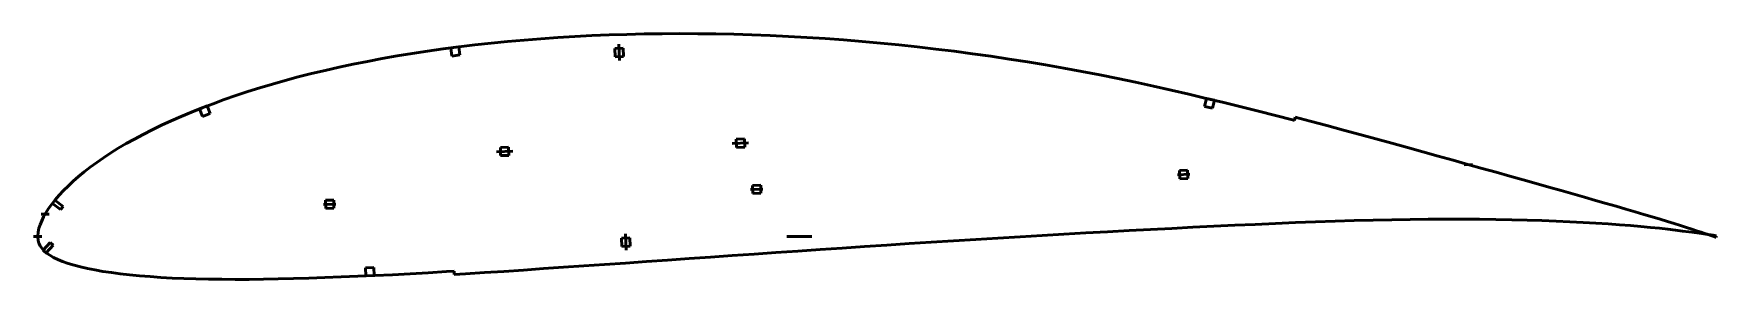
# Model space of a CAD drawing. Header units: metres. Extents: x -288 to 534, y -21 to 99.
import ezdxf

# ---------------------------------------------------------------- set-up
doc = ezdxf.new("R2010")
doc.units = ezdxf.units.M
for name, color, linetype, lineweight in [('FoilLayer', 1, 'Continuous', 50), ('StringerLayer', 1, 'Continuous', 50), ('SubLayer', 1, 'Continuous', 50)]:
    doc.layers.add(name, color=color, linetype=linetype, lineweight=lineweight)

msp = doc.modelspace()

# ---------------------------------------------------------------- linework, layer by layer
at = {"layer": 'FoilLayer'}
for p, q in [((-6.51, 98.62), (-14.96, 98.27)), ((2.03, 98.89), (-6.51, 98.62)), ((10.62, 99.08), (2.03, 98.89)), ((19.28, 99.2), (10.62, 99.08)), ((27.99, 99.26), (19.28, 99.2)), ((36.73, 99.22), (27.99, 99.26)), ((45.52, 99.11), (36.73, 99.22)), ((54.34, 98.91), (45.52, 99.11)), ((63.22, 98.64), (54.34, 98.91)), ((72.13, 98.3), (63.22, 98.64)), ((-95.21, 90.66), (-102.71, 89.52)), ((-87.6, 91.74), (-95.21, 90.66)), ((-79.89, 92.76), (-87.6, 91.74)), ((-72.07, 93.71), (-79.89, 92.76)), ((-64.17, 94.59), (-72.07, 93.71)), ((-56.19, 95.39), (-64.17, 94.59)), ((-48.12, 96.1), (-56.19, 95.39)), ((-39.95, 96.75), (-48.12, 96.1)), ((-31.68, 97.33), (-39.95, 96.75)), ((-23.35, 97.84), (-31.68, 97.33)), ((-14.96, 98.27), (-23.35, 97.84)), ((81.06, 97.88), (72.13, 98.3)), ((90, 97.38), (81.06, 97.88)), ((98.97, 96.8), (90, 97.38)), ((107.95, 96.13), (98.97, 96.8)), ((116.95, 95.4), (107.95, 96.13)), ((125.96, 94.59), (116.95, 95.4)), ((134.97, 93.71), (125.96, 94.59)), ((143.96, 92.76), (134.97, 93.71)), ((152.95, 91.72), (143.96, 92.76)), ((161.93, 90.6), (152.95, 91.72)), ((170.9, 89.41), (161.93, 90.6)), ((-138.45, 82.78), (-145.23, 81.26)), ((-131.54, 84.26), (-138.45, 82.78)), ((-124.5, 85.67), (-131.54, 84.26)), ((-117.34, 87.02), (-124.5, 85.67)), ((-110.08, 88.31), (-117.34, 87.02)), ((-102.71, 89.52), (-110.08, 88.31)), ((179.85, 88.15), (170.9, 89.41)), ((188.79, 86.81), (179.85, 88.15)), ((197.7, 85.4), (188.79, 86.81)), ((206.58, 83.92), (197.7, 85.4)), ((215.43, 82.36), (206.58, 83.92)), ((224.26, 80.73), (215.43, 82.36)), ((-170.98, 74.53), (-177.08, 72.73)), ((-164.74, 76.31), (-170.98, 74.53)), ((-158.36, 78.03), (-164.74, 76.31)), ((-151.86, 79.68), (-158.36, 78.03)), ((-145.23, 81.26), (-151.86, 79.68)), ((233.06, 79.03), (224.26, 80.73)), ((241.83, 77.27), (233.06, 79.03)), ((250.55, 75.46), (241.83, 77.27)), ((259.22, 73.57), (250.55, 75.46)), ((-194.48, 66.99), (-199.98, 64.98)), ((-188.83, 68.95), (-194.48, 66.99)), ((-183.03, 70.86), (-188.83, 68.95)), ((-177.08, 72.73), (-183.03, 70.86)), ((267.87, 71.62), (259.22, 73.57)), ((276.49, 69.61), (267.87, 71.62)), ((285.09, 67.57), (276.49, 69.61)), ((293.65, 65.52), (285.09, 67.57)), ((-215.59, 58.73), (-220.45, 56.58)), ((-210.55, 60.84), (-215.59, 58.73)), ((-205.34, 62.93), (-210.55, 60.84)), ((-199.98, 64.98), (-205.34, 62.93)), ((302.15, 63.44), (293.65, 65.52)), ((310.58, 61.34), (302.15, 63.44)), ((318.93, 59.21), (310.58, 61.34)), ((327.22, 57.07), (318.93, 59.21)), ((328.55, 58.32), (328.16, 56.82)), ((335.84, 56.41), (328.55, 58.32)), ((-234.11, 49.94), (-238.33, 47.7)), ((-229.71, 52.19), (-234.11, 49.94)), ((-225.16, 54.4), (-229.71, 52.19)), ((-220.45, 56.58), (-225.16, 54.4)), ((328.16, 56.82), (327.22, 57.07)), ((343.98, 54.25), (335.84, 56.41)), ((352.04, 52.09), (343.98, 54.25)), ((360, 49.91), (352.04, 52.09)), ((367.88, 47.75), (360, 49.91)), ((-246.24, 43.16), (-249.92, 40.86)), ((-242.38, 45.42), (-246.24, 43.16)), ((-238.33, 47.7), (-242.38, 45.42)), ((375.67, 45.61), (367.88, 47.75)), ((383.33, 43.5), (375.67, 45.61)), ((390.87, 41.42), (383.33, 43.5)), ((398.28, 39.34), (390.87, 41.42)), ((-259.97, 33.9), (-262.96, 31.59)), ((-256.79, 36.21), (-259.97, 33.9)), ((-253.43, 38.55), (-256.79, 36.21)), ((-249.92, 40.86), (-253.43, 38.55)), ((405.57, 37.3), (398.28, 39.34)), ((412.73, 35.29), (405.57, 37.3)), ((419.75, 33.33), (412.73, 35.29)), ((426.6, 31.41), (419.75, 33.33)), ((-270.8, 24.71), (-273.06, 22.44)), ((-268.36, 27.01), (-270.8, 24.71)), ((-265.75, 29.3), (-268.36, 27.01)), ((-262.96, 31.59), (-265.75, 29.3)), ((433.29, 29.52), (426.6, 31.41)), ((439.81, 27.68), (433.29, 29.52)), ((446.17, 25.88), (439.81, 27.68)), ((452.35, 24.14), (446.17, 25.88)), ((-277.04, 17.98), (-278.75, 15.79)), ((-275.14, 20.18), (-277.04, 17.98)), ((-273.06, 22.44), (-275.14, 20.18)), ((458.35, 22.44), (452.35, 24.14)), ((464.14, 20.81), (458.35, 22.44)), ((469.74, 19.21), (464.14, 20.81)), ((475.14, 17.69), (469.74, 19.21)), ((480.32, 16.21), (475.14, 17.69)), ((-282.75, 9.58), (-283.67, 7.7)), ((-281.6, 11.62), (-282.75, 9.58)), ((-280.27, 13.68), (-281.6, 11.62)), ((-278.75, 15.79), (-280.27, 13.68)), ((366.62, 8.04), (375.75, 8.23)), ((375.75, 8.23), (384.7, 8.35)), ((384.7, 8.35), (393.45, 8.44)), ((393.45, 8.44), (402.01, 8.49)), ((402.01, 8.49), (410.4, 8.5)), ((410.4, 8.5), (418.58, 8.45)), ((418.58, 8.45), (426.52, 8.34)), ((426.52, 8.34), (434.23, 8.2)), ((485.28, 14.79), (480.32, 16.21)), ((490.02, 13.43), (485.28, 14.79)), ((494.53, 12.12), (490.02, 13.43)), ((498.81, 10.85), (494.53, 12.12)), ((502.86, 9.64), (498.81, 10.85)), ((506.68, 8.48), (502.86, 9.64)), ((510.27, 7.38), (506.68, 8.48)), ((-285.58, 0.25), (-285.59, -0.21)), ((-285.39, 2.21), (-285.58, 0.25)), ((-285, 4.15), (-285.39, 2.21)), ((-284.46, 5.67), (-285, 4.15)), ((-283.67, 7.7), (-284.46, 5.67)), ((194.13, -0.14), (204.87, 0.48)), ((204.87, 0.48), (215.58, 1.11)), ((215.58, 1.11), (226.25, 1.73)), ((226.25, 1.73), (236.88, 2.31)), ((236.88, 2.31), (247.41, 2.87)), ((247.41, 2.87), (257.86, 3.43)), ((257.86, 3.43), (268.25, 4)), ((268.25, 4), (278.57, 4.53)), ((278.57, 4.53), (288.81, 5.03)), ((288.81, 5.03), (298.94, 5.49)), ((298.94, 5.49), (308.94, 5.96)), ((308.94, 5.96), (318.86, 6.42)), ((318.86, 6.42), (328.69, 6.83)), ((328.69, 6.83), (338.38, 7.18)), ((338.38, 7.18), (347.94, 7.49)), ((347.94, 7.49), (357.34, 7.79)), ((357.34, 7.79), (366.62, 8.04)), ((434.23, 8.2), (441.71, 8.03)), ((441.71, 8.03), (448.96, 7.81)), ((448.96, 7.81), (455.95, 7.55)), ((455.95, 7.55), (462.68, 7.24)), ((462.68, 7.24), (469.13, 6.93)), ((469.13, 6.93), (475.33, 6.59)), ((475.33, 6.59), (481.26, 6.21)), ((481.26, 6.21), (486.88, 5.78)), ((486.88, 5.78), (492.2, 5.35)), ((492.2, 5.35), (497.21, 4.91)), ((497.21, 4.91), (501.93, 4.47)), ((501.93, 4.47), (506.33, 4.03)), ((506.33, 4.03), (510.43, 3.58)), ((513.61, 6.35), (510.27, 7.38)), ((510.43, 3.58), (514.21, 3.13)), ((516.72, 5.37), (513.61, 6.35)), ((514.21, 3.13), (517.64, 2.7)), ((519.57, 4.45), (516.72, 5.37)), ((517.64, 2.7), (520.76, 2.29)), ((522.19, 3.61), (519.57, 4.45)), ((520.76, 2.29), (523.54, 1.91)), ((524.55, 2.82), (522.19, 3.61)), ((523.54, 1.91), (526, 1.56)), ((526.67, 2.11), (524.55, 2.82)), ((526, 1.56), (528.13, 1.26)), ((528.52, 1.49), (526.67, 2.11)), ((528.13, 1.26), (529.95, 1)), ((530.12, 0.94), (528.52, 1.49)), ((529.95, 1), (531.44, 0.77)), ((531.45, 0.48), (530.12, 0.94)), ((531.44, 0.77), (532.62, 0.59)), ((532.51, 0.11), (531.45, 0.48)), ((533.29, -0.16), (532.51, 0.11)), ((532.62, 0.59), (533.45, 0.46)), ((533.45, 0.46), (533.98, 0.39)), ((534.16, 0.35), (533.93, -0.38)), ((533.98, 0.39), (534.16, 0.35)), ((-285.59, -0.21), (-285.42, -2)), ((-285.42, -2), (-285.03, -3.27)), ((-285.03, -3.27), (-284.44, -4.5)), ((-284.44, -4.5), (-283.59, -5.74)), ((-283.59, -5.74), (-282.54, -6.93)), ((-282.54, -6.93), (-281.25, -8.1)), ((-281.25, -8.1), (-279.73, -9.2)), ((64.2, -8.56), (74.92, -7.82)), ((74.92, -7.82), (85.68, -7.09)), ((85.68, -7.09), (96.46, -6.36)), ((96.46, -6.36), (107.27, -5.62)), ((107.27, -5.62), (118.13, -4.88)), ((118.13, -4.88), (129.02, -4.17)), ((129.02, -4.17), (139.9, -3.49)), ((139.9, -3.49), (150.76, -2.8)), ((150.76, -2.8), (161.62, -2.11)), ((161.62, -2.11), (172.48, -1.42)), ((172.48, -1.42), (183.33, -0.78)), ((183.33, -0.78), (194.13, -0.14)), ((533.77, -0.33), (533.29, -0.16)), ((533.93, -0.38), (533.77, -0.33)), ((-279.73, -9.2), (-277.95, -10.23)), ((-277.95, -10.23), (-275.83, -11.22)), ((-275.83, -11.22), (-273.42, -12.19)), ((-273.42, -12.19), (-270.72, -13.13)), ((-270.72, -13.13), (-267.84, -14.03)), ((-267.84, -14.03), (-264.71, -14.87)), ((-264.71, -14.87), (-261.32, -15.63)), ((-261.32, -15.63), (-257.67, -16.35)), ((-257.67, -16.35), (-253.75, -17.03)), ((-57.92, -17.04), (-48.35, -16.39)), ((-48.35, -16.39), (-38.64, -15.72)), ((-38.64, -15.72), (-28.79, -15.06)), ((-28.79, -15.06), (-18.83, -14.4)), ((-18.83, -14.4), (-8.78, -13.7)), ((-8.78, -13.7), (1.37, -12.98)), ((1.37, -12.98), (11.64, -12.25)), ((11.64, -12.25), (22.02, -11.51)), ((22.02, -11.51), (32.47, -10.8)), ((32.47, -10.8), (42.97, -10.07)), ((42.97, -10.07), (53.54, -9.31)), ((53.54, -9.31), (64.2, -8.56)), ((-253.75, -17.03), (-249.63, -17.67)), ((-249.63, -17.67), (-245.29, -18.24)), ((-245.29, -18.24), (-240.71, -18.74)), ((-240.71, -18.74), (-235.85, -19.18)), ((-235.85, -19.18), (-230.76, -19.59)), ((-230.76, -19.59), (-225.46, -19.97)), ((-225.46, -19.97), (-219.97, -20.29)), ((-219.97, -20.29), (-214.26, -20.52)), ((-214.26, -20.52), (-208.32, -20.7)), ((-208.32, -20.7), (-202.13, -20.84)), ((-202.13, -20.84), (-195.75, -20.93)), ((-195.75, -20.93), (-189.17, -20.97)), ((-189.17, -20.97), (-182.4, -20.95)), ((-182.4, -20.95), (-175.4, -20.86)), ((-175.4, -20.86), (-168.18, -20.73)), ((-168.18, -20.73), (-160.75, -20.57)), ((-160.75, -20.57), (-153.16, -20.38)), ((-153.16, -20.38), (-145.39, -20.11)), ((-145.39, -20.11), (-137.43, -19.8)), ((-137.43, -19.8), (-129.26, -19.44)), ((-129.26, -19.44), (-120.9, -19.07)), ((-120.9, -19.07), (-112.39, -18.67)), ((-112.39, -18.67), (-103.74, -18.23)), ((-103.74, -18.23), (-94.92, -17.72)), ((-94.92, -17.72), (-85.91, -17.18)), ((-85.91, -17.18), (-82.28, -16.97)), ((-82.28, -16.97), (-82.19, -18.51)), ((-82.19, -18.51), (-76.64, -18.19)), ((-76.64, -18.19), (-67.34, -17.63)), ((-67.34, -17.63), (-57.92, -17.04))]:
    msp.add_line(p, q, dxfattribs=at)
at = {"layer": 'StringerLayer'}
for p, q in [((-79.92, 92.75), (-83.89, 92.23)), ((-83.89, 92.23), (-83.37, 88.27)), ((-79.4, 88.79), (-79.92, 92.75)), ((-83.37, 88.27), (-79.4, 88.79)), ((285.17, 67.55), (284.24, 63.66)), ((289.06, 66.62), (285.17, 67.55)), ((288.13, 62.73), (289.06, 66.62)), ((-202.83, 63.89), (-206.57, 62.46)), ((-206.57, 62.46), (-205.14, 58.72)), ((-205.14, 58.72), (-201.4, 60.15)), ((-201.4, 60.15), (-202.83, 63.89)), ((284.24, 63.66), (288.13, 62.73)), ((-277.18, 17.8), (-278.41, 16.23)), ((-273.24, 14.71), (-277.18, 17.8)), ((-278.41, 16.23), (-274.48, 13.14)), ((-274.48, 13.14), (-273.24, 14.71)), ((-279.58, -2.88), (-282.9, -6.62)), ((-282.9, -6.62), (-281.4, -7.95)), ((-281.4, -7.95), (-278.08, -4.21)), ((-278.08, -4.21), (-279.58, -2.88)), ((-121.52, -15.09), (-125.51, -15.27)), ((-125.51, -15.27), (-125.34, -19.27)), ((-121.34, -19.09), (-121.52, -15.09)), ((-125.34, -19.27), (-121.34, -19.09))]:
    msp.add_line(p, q, dxfattribs=at)
at = {"layer": 'SubLayer'}
for p, q in [((0.31, 92.1), (-3.69, 91.96)), ((-3.69, 91.96), (-3.55, 87.96)), ((-1.76, 94.03), (-1.48, 86.03)), ((0.45, 88.1), (0.31, 92.1)), ((-3.55, 87.96), (0.45, 88.1)), ((-61.59, 41.5), (-53.59, 41.78)), ((-55.66, 43.71), (-59.66, 43.57)), ((-59.66, 43.57), (-59.52, 39.57)), ((-55.52, 39.71), (-55.66, 43.71)), ((53.59, 45.52), (61.59, 45.8)), ((59.52, 47.73), (55.52, 47.59)), ((55.52, 47.59), (55.66, 43.59)), ((55.66, 43.59), (59.66, 43.73)), ((59.66, 43.73), (59.52, 47.73)), ((-59.52, 39.57), (-55.52, 39.71)), ((411.05, 35.13), (415.05, 35.27)), ((67.46, 25.14), (63.47, 25)), ((63.47, 25), (63.61, 21)), ((67.6, 21.14), (67.46, 25.14)), ((271.05, 30.24), (277.04, 30.45)), ((275.97, 32.42), (271.98, 32.28)), ((271.98, 32.28), (272.12, 28.28)), ((272.12, 28.28), (276.11, 28.42)), ((276.11, 28.42), (275.97, 32.42)), ((-141.05, 17.85), (-145.05, 17.72)), ((-145.05, 17.72), (-144.91, 13.72)), ((-140.91, 13.86), (-141.05, 17.85)), ((62.54, 22.96), (68.53, 23.17)), ((63.61, 21), (67.6, 21.14)), ((457.23, 22.24), (457.52, 23.2)), ((-283.98, 10.86), (-279.99, 11)), ((-145.98, 15.68), (-139.98, 15.89)), ((-144.91, 13.72), (-140.91, 13.86)), ((495.69, 11.25), (495.99, 12.21)), ((-287.58, 0), (-283.58, 0)), ((1.76, -6.73), (1.48, 1.27)), ((80.17, 0), (92.38, 0)), ((454.4, 7.11), (454.49, 8.1)), ((494.35, 4.66), (494.48, 5.65)), ((514.25, 2.62), (514.41, 3.61)), ((514.83, 5.44), (515.13, 6.4)), ((3.55, -0.66), (-0.45, -0.8)), ((-0.45, -0.8), (-0.31, -4.8)), ((-0.31, -4.8), (3.69, -4.66)), ((3.69, -4.66), (3.55, -0.66))]:
    msp.add_line(p, q, dxfattribs=at)

doc.saveas('drawing.dxf')
